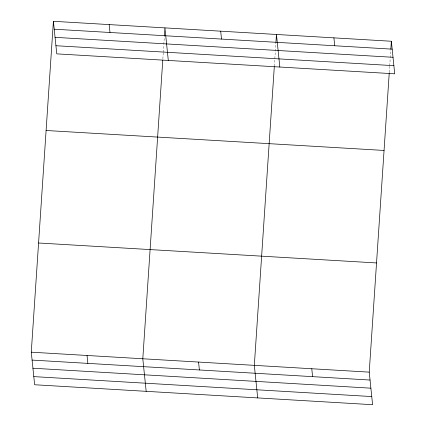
<?xml version="1.0" encoding="UTF-8"?>
<svg xmlns="http://www.w3.org/2000/svg" width="426" height="426" viewBox="0 0 426 426"><rect width="100%" height="100%" fill="white"/><g stroke="black" fill="none" stroke-linecap="round" stroke-linejoin="round"><path stroke-width="0.32" stroke-dasharray="2.13 1.6" d="M162.86 58.799L163.259 52.883M163.302 52.222L163.786 44.986M163.829 44.331L164.356 36.434M274.344 66.041L275.883 43.021M389.295 72.17L389.689 66.248M389.737 65.593L390.221 58.357M390.264 57.696L390.791 49.805"/><path stroke-width="0.64" d="M389.252 72.825L369.23 372.138L372.596 404.7L34.639 384.747L31.274 352.185L53.404 21.3L391.361 41.253L394.726 73.815L56.77 53.862L53.404 21.3M162.775 60.114L142.801 358.772L146.166 391.329M164.404 35.779L164.931 27.887L168.297 60.444M274.301 66.701L254.327 365.359L257.693 397.916M275.931 42.36L276.458 34.469L279.823 67.031M390.834 49.144L391.361 41.253M54.219 29.197L392.181 49.15M55.06 37.339L393.022 57.292M55.928 45.72L393.885 65.673M46.099 130.494L384.06 150.447M38.574 242.996L376.536 262.948M31.274 352.185L369.23 372.138M32.088 360.087L370.05 380.04M32.93 368.224L370.892 388.177M33.798 376.611L371.754 396.563M333.909 37.861L334.724 45.758M311.779 368.751L312.593 376.648M220.695 31.178L221.509 39.075M198.564 362.063L199.379 369.965M109.168 24.591L109.983 32.493M87.037 355.481L87.852 363.378"/></g></svg>
